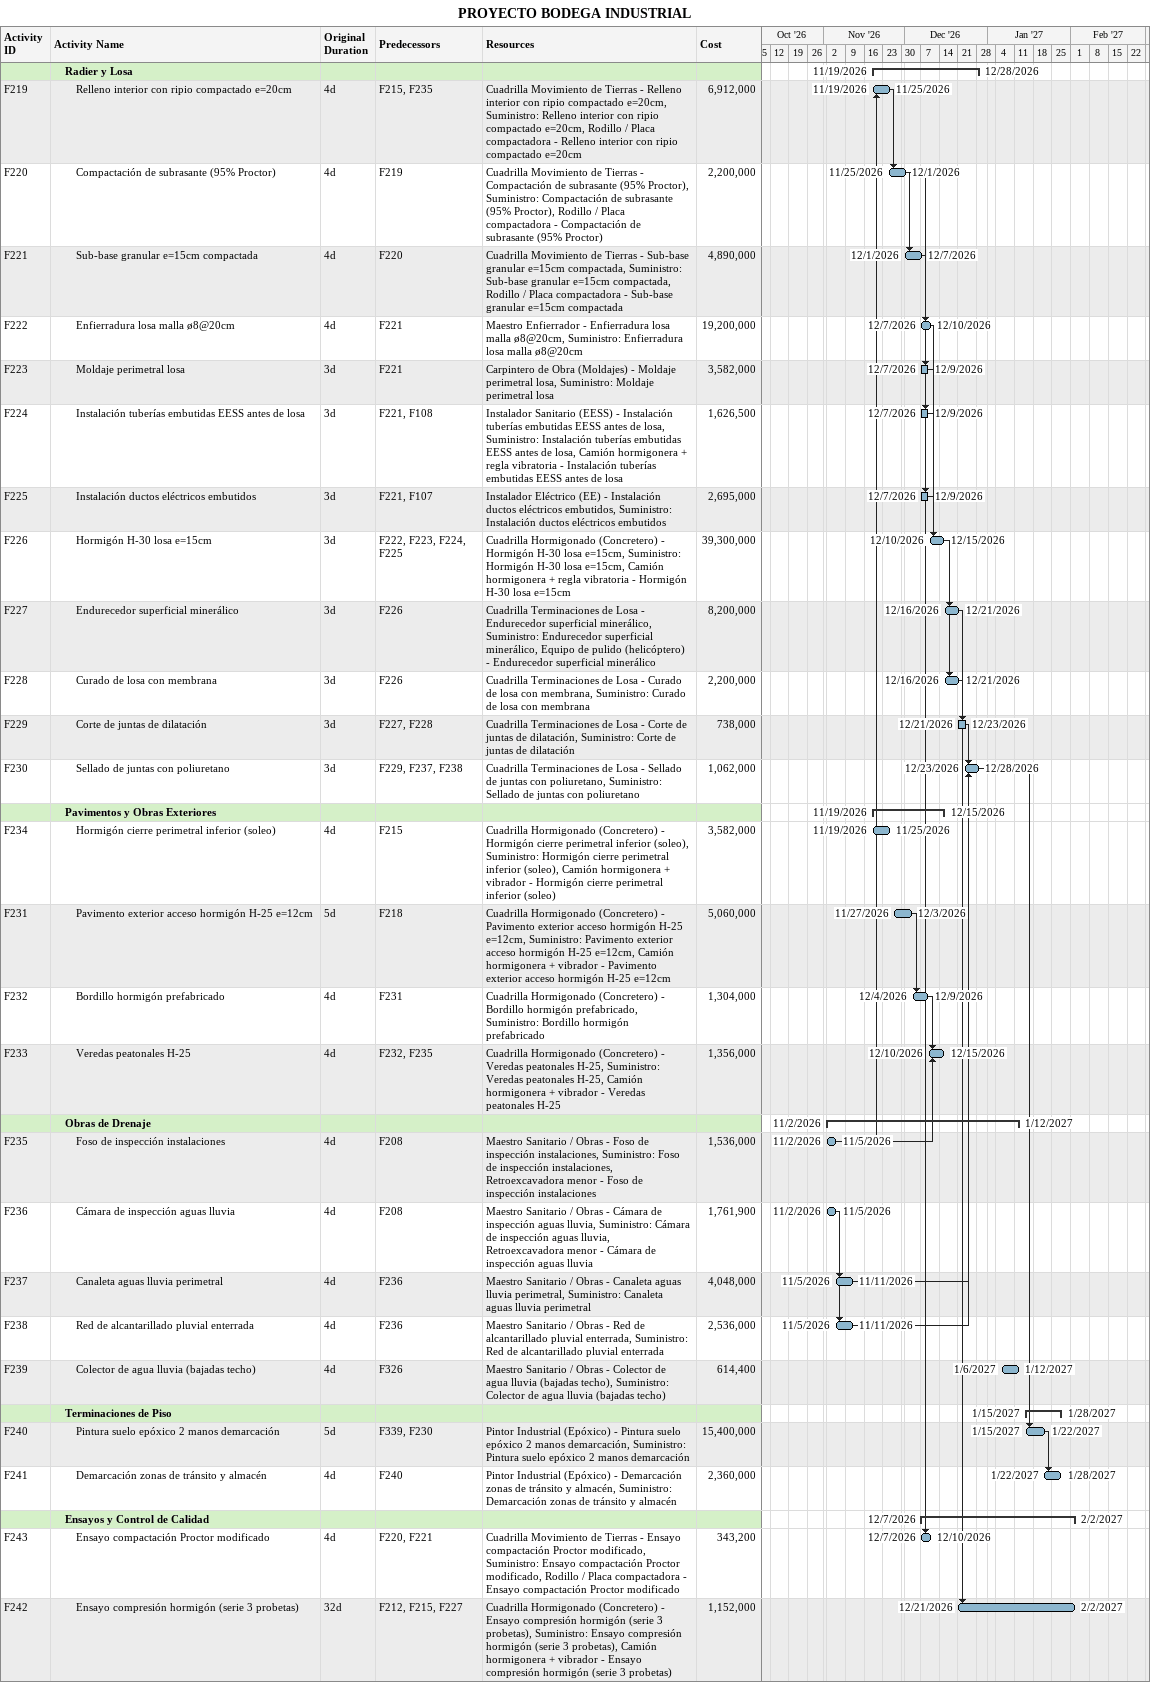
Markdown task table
PROYECTO BODEGA INDUSTRIAL

| ID | Level | Task | Original duration | Start | Finish | Predecessors | Resources | Cost |
|---|---|---|---|---|---|---|---|---|
|  | 2 | **Radier y Losa** |  | 2026-11-19 | 2026-12-28 |  |  |  |
| F219 | 3 | Relleno interior con ripio compactado e=20cm | 4d | 2026-11-19 | 2026-11-25 | F215, F235 | Cuadrilla Movimiento de Tierras - Relleno interior con ripio compactado e=20cm, Suministro: Relleno interior con ripio compactado e=20cm, Rodillo / Placa compactadora - Relleno interior con ripio compactado e=20cm | 6912000 |
| F220 | 3 | Compactación de subrasante (95% Proctor) | 4d | 2026-11-25 | 2026-12-01 | F219 | Cuadrilla Movimiento de Tierras - Compactación de subrasante (95% Proctor), Suministro: Compactación de subrasante (95% Proctor), Rodillo / Placa compactadora - Compactación de subrasante (95% Proctor) | 2200000 |
| F221 | 3 | Sub-base granular e=15cm compactada | 4d | 2026-12-01 | 2026-12-07 | F220 | Cuadrilla Movimiento de Tierras - Sub-base granular e=15cm compactada, Suministro: Sub-base granular e=15cm compactada, Rodillo / Placa compactadora - Sub-base granular e=15cm compactada | 4890000 |
| F222 | 3 | Enfierradura losa malla ø8@20cm | 4d | 2026-12-07 | 2026-12-10 | F221 | Maestro Enfierrador - Enfierradura losa malla ø8@20cm, Suministro: Enfierradura losa malla ø8@20cm | 19200000 |
| F223 | 3 | Moldaje perimetral losa | 3d | 2026-12-07 | 2026-12-09 | F221 | Carpintero de Obra (Moldajes) - Moldaje perimetral losa, Suministro: Moldaje perimetral losa | 3582000 |
| F224 | 3 | Instalación tuberías embutidas EESS antes de losa | 3d | 2026-12-07 | 2026-12-09 | F221, F108 | Instalador Sanitario (EESS) - Instalación tuberías embutidas EESS antes de losa, Suministro: Instalación tuberías embutidas EESS antes de losa, Camión hormigonera + regla vibratoria - Instalación tuberías embutidas EESS antes de losa | 1626500 |
| F225 | 3 | Instalación ductos eléctricos embutidos | 3d | 2026-12-07 | 2026-12-09 | F221, F107 | Instalador Eléctrico (EE) - Instalación ductos eléctricos embutidos, Suministro: Instalación ductos eléctricos embutidos | 2695000 |
| F226 | 3 | Hormigón H-30 losa e=15cm | 3d | 2026-12-10 | 2026-12-15 | F222, F223, F224, F225 | Cuadrilla Hormigonado (Concretero) - Hormigón H-30 losa e=15cm, Suministro: Hormigón H-30 losa e=15cm, Camión hormigonera + regla vibratoria - Hormigón H-30 losa e=15cm | 39300000 |
| F227 | 3 | Endurecedor superficial minerálico | 3d | 2026-12-16 | 2026-12-21 | F226 | Cuadrilla Terminaciones de Losa - Endurecedor superficial minerálico, Suministro: Endurecedor superficial minerálico, Equipo de pulido (helicóptero) - Endurecedor superficial minerálico | 8200000 |
| F228 | 3 | Curado de losa con membrana | 3d | 2026-12-16 | 2026-12-21 | F226 | Cuadrilla Terminaciones de Losa - Curado de losa con membrana, Suministro: Curado de losa con membrana | 2200000 |
| F229 | 3 | Corte de juntas de dilatación | 3d | 2026-12-21 | 2026-12-23 | F227, F228 | Cuadrilla Terminaciones de Losa - Corte de juntas de dilatación, Suministro: Corte de juntas de dilatación | 738000 |
| F230 | 3 | Sellado de juntas con poliuretano | 3d | 2026-12-23 | 2026-12-28 | F229, F237, F238 | Cuadrilla Terminaciones de Losa - Sellado de juntas con poliuretano, Suministro: Sellado de juntas con poliuretano | 1062000 |
|  | 2 | **Pavimentos y Obras Exteriores** |  | 2026-11-19 | 2026-12-15 |  |  |  |
| F234 | 3 | Hormigón cierre perimetral inferior (soleo) | 4d | 2026-11-19 | 2026-11-25 | F215 | Cuadrilla Hormigonado (Concretero) - Hormigón cierre perimetral inferior (soleo), Suministro: Hormigón cierre perimetral inferior (soleo), Camión hormigonera + vibrador - Hormigón cierre perimetral inferior (soleo) | 3582000 |
| F231 | 3 | Pavimento exterior acceso hormigón H-25 e=12cm | 5d | 2026-11-27 | 2026-12-03 | F218 | Cuadrilla Hormigonado (Concretero) - Pavimento exterior acceso hormigón H-25 e=12cm, Suministro: Pavimento exterior acceso hormigón H-25 e=12cm, Camión hormigonera + vibrador - Pavimento exterior acceso hormigón H-25 e=12cm | 5060000 |
| F232 | 3 | Bordillo hormigón prefabricado | 4d | 2026-12-04 | 2026-12-09 | F231 | Cuadrilla Hormigonado (Concretero) - Bordillo hormigón prefabricado, Suministro: Bordillo hormigón prefabricado | 1304000 |
| F233 | 3 | Veredas peatonales H-25 | 4d | 2026-12-10 | 2026-12-15 | F232, F235 | Cuadrilla Hormigonado (Concretero) - Veredas peatonales H-25, Suministro: Veredas peatonales H-25, Camión hormigonera + vibrador - Veredas peatonales H-25 | 1356000 |
|  | 2 | **Obras de Drenaje** |  | 2026-11-02 | 2027-01-12 |  |  |  |
| F235 | 3 | Foso de inspección instalaciones | 4d | 2026-11-02 | 2026-11-05 | F208 | Maestro Sanitario / Obras - Foso de inspección instalaciones, Suministro: Foso de inspección instalaciones, Retroexcavadora menor - Foso de inspección instalaciones | 1536000 |
| F236 | 3 | Cámara de inspección aguas lluvia | 4d | 2026-11-02 | 2026-11-05 | F208 | Maestro Sanitario / Obras - Cámara de inspección aguas lluvia, Suministro: Cámara de inspección aguas lluvia, Retroexcavadora menor - Cámara de inspección aguas lluvia | 1761900 |
| F237 | 3 | Canaleta aguas lluvia perimetral | 4d | 2026-11-05 | 2026-11-11 | F236 | Maestro Sanitario / Obras - Canaleta aguas lluvia perimetral, Suministro: Canaleta aguas lluvia perimetral | 4048000 |
| F238 | 3 | Red de alcantarillado pluvial enterrada | 4d | 2026-11-05 | 2026-11-11 | F236 | Maestro Sanitario / Obras - Red de alcantarillado pluvial enterrada, Suministro: Red de alcantarillado pluvial enterrada | 2536000 |
| F239 | 3 | Colector de agua lluvia (bajadas techo) | 4d | 2027-01-06 | 2027-01-12 | F326 | Maestro Sanitario / Obras - Colector de agua lluvia (bajadas techo), Suministro: Colector de agua lluvia (bajadas techo) | 614400 |
|  | 2 | **Terminaciones de Piso** |  | 2027-01-15 | 2027-01-28 |  |  |  |
| F240 | 3 | Pintura suelo epóxico 2 manos demarcación | 5d | 2027-01-15 | 2027-01-22 | F339, F230 | Pintor Industrial (Epóxico) - Pintura suelo epóxico 2 manos demarcación, Suministro: Pintura suelo epóxico 2 manos demarcación | 15400000 |
| F241 | 3 | Demarcación zonas de tránsito y almacén | 4d | 2027-01-22 | 2027-01-28 | F240 | Pintor Industrial (Epóxico) - Demarcación zonas de tránsito y almacén, Suministro: Demarcación zonas de tránsito y almacén | 2360000 |
|  | 2 | **Ensayos y Control de Calidad** |  | 2026-12-07 | 2027-02-02 |  |  |  |
| F243 | 3 | Ensayo compactación Proctor modificado | 4d | 2026-12-07 | 2026-12-10 | F220, F221 | Cuadrilla Movimiento de Tierras - Ensayo compactación Proctor modificado, Suministro: Ensayo compactación Proctor modificado, Rodillo / Placa compactadora - Ensayo compactación Proctor modificado | 343200 |
| F242 | 3 | Ensayo compresión hormigón (serie 3 probetas) | 32d | 2026-12-21 | 2027-02-02 | F212, F215, F227 | Cuadrilla Hormigonado (Concretero) - Ensayo compresión hormigón (serie 3 probetas), Suministro: Ensayo compresión hormigón (serie 3 probetas), Camión hormigonera + vibrador - Ensayo compresión hormigón (serie 3 probetas) | 1152000 |
